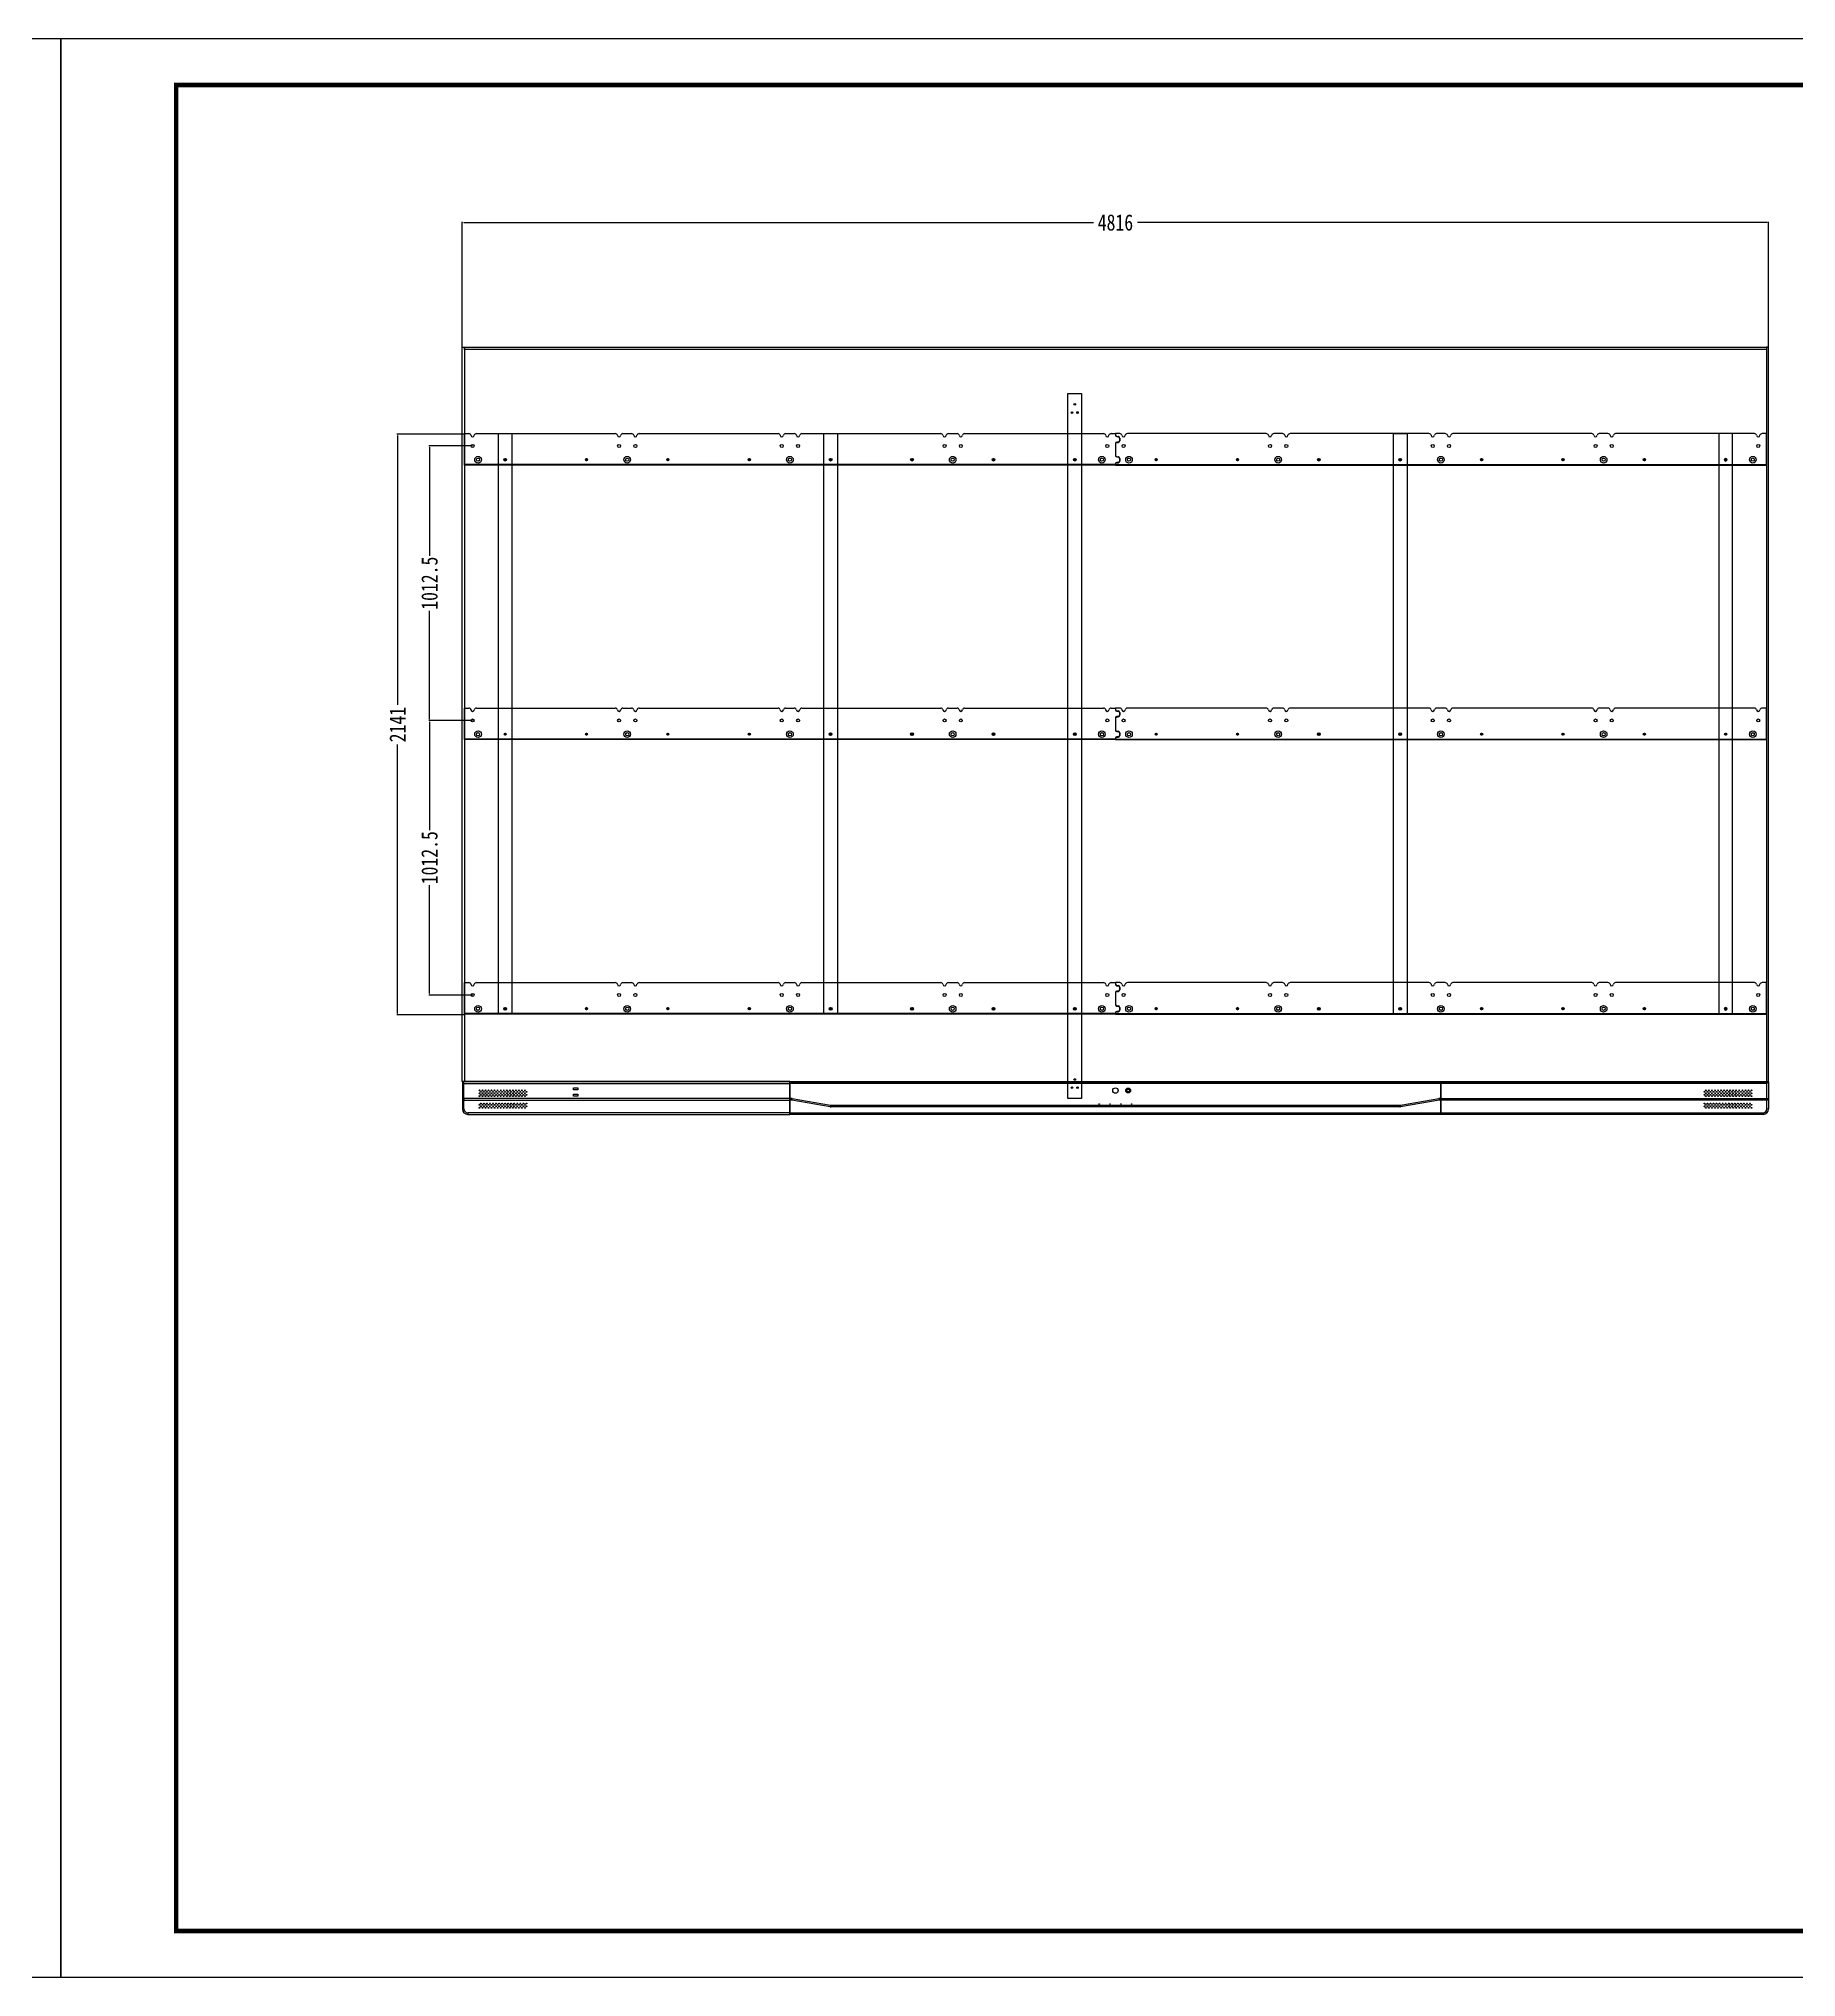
# Model space of a CAD drawing. Header units: inches. Extents: x 21247 to 41470, y -17428 to -10279.
# Drawn here: x 31278 to 37757, y -17428 to -10279 of the extents above; entities that cross this region are included whole.
import ezdxf

# ---------------------------------------------------------------- set-up
doc = ezdxf.new("R2010")
doc.units = ezdxf.units.IN
doc.header["$LTSCALE"] = 1.21
doc.header["$MEASUREMENT"] = 0
doc.header["$PDMODE"] = 3
doc.header["$PDSIZE"] = 0.3125
doc.linetypes.add('CENTER', pattern=[0.6, 0.375, -0.075, 0.075, -0.075])
doc.layers.get('0').update_dxf_attribs({"linetype": 'CONTINUOUS'})
doc.layers.get('Defpoints').update_dxf_attribs({"linetype": 'CONTINUOUS'})
doc.layers.add('02___PRT_ALL_AXES', color=7, linetype='CONTINUOUS')
doc.layers.add('PUB_TITLE', color=4, linetype='CONTINUOUS')
doc.layers.add('screw', color=33, linetype='CONTINUOUS', lineweight=13)
doc.styles.get("Standard").update_dxf_attribs({"font": 'txt', "width": 0.8})
doc.styles.add('TXT', font='txt.shx', dxfattribs={"bigfont": 'gbcbig.shx'})
doc.dimstyles.new('001', dxfattribs={"dimscale": 2, "dimtxt": 2.5, "dimasz": 2.5, "dimexe": 1.25, "dimexo": 0, "dimtad": 0, "dimdsep": 46, "dimtxsty": 'Standard', "dimcen": 2.5, "dimclrd": 4, "dimclre": 4, "dimclrt": 3, "dimadec": 0, "dimazin": 0, "dimtfac": 1, "dimtmove": 0, "dimatfit": 3, "dimfxl": 1, "dimarcsym": 0})

# ---------------------------------------------------------------- blocks, each defined once
blk = doc.blocks.new('*D963')
at = {"color": 4, "linetype": 'Continuous', "lineweight": -2, "transparency": 16777216}
for p, q in [((32847.4, -11737.5), (32598.2, -11737.5)), ((32600.7, -11742.5), (32600.7, -12735)), ((32600.7, -13874), (32600.7, -12881.5)), ((32847.4, -13879), (32598.2, -13879))]:
    blk.add_line(p, q, dxfattribs=at)
at = {"color": 4, "transparency": 16777216}
for points in [[(32599.8, -11742.5), (32601.5, -11742.5), (32600.7, -11737.5)], [(32599.8, -13874), (32601.5, -13874), (32600.7, -13879)]]:
    blk.add_solid(points, dxfattribs=at)
at = {"layer": 'Defpoints', "color": 0, "transparency": 16777216}
for p in [(32847.4, -11737.5), (32600.7, -13879), (32847.4, -13879)]:
    blk.add_point(p, dxfattribs=at)
at = {"color": 3, "transparency": 16777216, "insert": (32600.7, -12808.3), "char_height": 60, "attachment_point": 5, "rotation": 90}
blk.add_mtext('2141', dxfattribs=at)
blk = doc.blocks.new('gdfgd')
h = blk.add_hatch()
h.set_pattern_fill('ANSI31', color=3, scale=5)
h.set_pattern_definition([(45, (21361.65825, -511.4198), (-0.44194174, 0.44194174), [])])
edge = h.paths.add_edge_path()
edge.add_arc((20578.6, -7964.2), 9, 0, 360)
edge = h.paths.add_edge_path(flags=17)
edge.add_arc((20578.6, -7964.2), 5, 0, 360)
at = {"color": 3, "linetype": 'Continuous', "lineweight": 25}
for p, q in [((18123.8, -7931.7), (18123.8, -7930.7)), ((19331.7, -7930.7), (18123.8, -7930.7)), ((18123.8, -7931.7), (18123.8, -7993.7)), ((18124.3, -7931.7), (18123.8, -7931.7)), ((18124.3, -7931.7), (18129.8, -7938.2)), ((19331.7, -7931.7), (18124.3, -7931.7)), ((19331.7, -7930.7), (21731.5, -7930.7)), ((19331.7, -7931.7), (19331.7, -7930.7)), ((19331.7, -7930.7), (19331.7, -7931.9)), ((19331.7, -7930.7), (19331.7, -7931.7)), ((19331.7, -7931.7), (19331.7, -7938.2)), ((19331.7, -7931.7), (21731.5, -7931.7)), ((19331.7, -7938.2), (19331.7, -7931.7)), ((19331.7, -7938.7), (19331.7, -7931.9)), ((21731.5, -7931.7), (21731.5, -7930.7)), ((21731.5, -7930.7), (21731.5, -7931.9)), ((21731.5, -7930.7), (22939.4, -7930.7)), ((21731.5, -7930.7), (21731.5, -7931.7)), ((21731.5, -7931.7), (21731.5, -7938.2)), ((21731.5, -7931.7), (22939.4, -7931.7)), ((21731.5, -7938.2), (21731.5, -7931.7)), ((21731.5, -7938.7), (21731.5, -7931.9)), ((22938.9, -7931.7), (22933.4, -7938.2)), ((22938.9, -7931.7), (22939.4, -7931.7)), ((22939.4, -7931.7), (22939.4, -7930.7)), ((22939.4, -7931.7), (22939.4, -7993.7)), ((18129.8, -7993.7), (18123.8, -7993.7)), ((18123.8, -7993.7), (18123.8, -8032.2)), ((18129.8, -7993.7), (18129.8, -7938.2)), ((18129.8, -7938.2), (19331.7, -7938.2)), ((19331.7, -7993.7), (18129.8, -7993.7)), ((18129.8, -7993.7), (18129.8, -7999.7)), ((18129.8, -7999.7), (19331.7, -7999.7)), ((18129.8, -8032.2), (18129.8, -7999.7)), ((18533, -7954.1), (18549.5, -7954.1)), ((18533, -7961.6), (18533, -7954.1)), ((18549.5, -7961.6), (18533, -7961.6)), ((18533, -7985.3), (18533, -7977.8)), ((18533, -7977.8), (18549.5, -7977.8)), ((18549.5, -7985.3), (18533, -7985.3)), ((18549.5, -7954.1), (18549.5, -7961.6)), ((18549.5, -7977.8), (18549.5, -7985.3)), ((19331.7, -7945.7), (19331.7, -7936.7)), ((21731.5, -7938.2), (19331.7, -7938.2)), ((19331.7, -7993.7), (19331.7, -7938.2)), ((19331.7, -7938.2), (19331.7, -7993.7)), ((19331.7, -8047.7), (19331.7, -7945.7)), ((19331.7, -7993.7), (19334.7, -7993.7)), ((19331.7, -7993.7), (19331.7, -7999.7)), ((19331.7, -7999.7), (19331.7, -7993.7)), ((19334.7, -7999.7), (19331.7, -7999.7)), ((19331.7, -7999.7), (19331.7, -8046.2)), ((19331.7, -8046.2), (19331.7, -7999.7)), ((19334.7, -7993.7), (19334.7, -7999.7)), ((19339.1, -7994.1), (19338.1, -8000)), ((19479.7, -8024.4), (19338.1, -8000)), ((19339.1, -7994.1), (19480.7, -8018.5)), ((21582.1, -8018.5), (21723.7, -7994.1)), ((21724.7, -8000), (21583.1, -8024.4)), ((21723.7, -7994.1), (21724.7, -8000)), ((21728.1, -7993.7), (21731.5, -7993.7)), ((21728.1, -7993.7), (21728.1, -7999.7)), ((21731.5, -7999.7), (21728.1, -7999.7)), ((21731.5, -7993.7), (21731.5, -7938.2)), ((22933.4, -7938.2), (21731.5, -7938.2)), ((21731.5, -7938.2), (21731.5, -7993.7)), ((21731.5, -7947.7), (21731.5, -7938.7)), ((21731.5, -8049.7), (21731.5, -7947.7)), ((21731.5, -7993.7), (21731.5, -7999.7)), ((21731.5, -7993.7), (22939.4, -7993.7)), ((21731.5, -7999.7), (21731.5, -7993.7)), ((21731.5, -7999.7), (21731.5, -8046.2)), ((22933.4, -7999.7), (21731.5, -7999.7)), ((21731.5, -8046.2), (21731.5, -7999.7)), ((22933.4, -7993.7), (22933.4, -7938.2)), ((22933.4, -7993.7), (22933.4, -7999.7)), ((22933.4, -7993.7), (22939.4, -7993.7)), ((22933.4, -8032.2), (22933.4, -7999.7)), ((22939.4, -7993.7), (22939.4, -8032.2)), ((18129.8, -8032.2), (18123.8, -8032.2)), ((19331.7, -8046.2), (18143.8, -8046.2)), ((18143.8, -8046.2), (18143.8, -8052.2)), ((18143.8, -8052.2), (19331.7, -8052.2)), ((19331.7, -8046.2), (21731.5, -8046.2)), ((19331.7, -8046.2), (19331.7, -8052.2)), ((19331.7, -8052.2), (19331.7, -8046.2)), ((19331.7, -8049), (19331.7, -8047.7)), ((19331.7, -8049), (19331.7, -8050.2)), ((21731.5, -8052.2), (19331.7, -8052.2)), ((19480.7, -8018.5), (19479.7, -8024.4)), ((19483.1, -8018.7), (21579.7, -8018.7)), ((19483.1, -8018.7), (19483.1, -8024.7)), ((21579.7, -8024.7), (19483.1, -8024.7)), ((21579.7, -8018.7), (21579.7, -8024.7)), ((21582.1, -8018.5), (21583.1, -8024.4)), ((21731.5, -8046.2), (21731.5, -8052.2)), ((21731.5, -8046.2), (22919.4, -8046.2)), ((21731.5, -8052.2), (21731.5, -8046.2)), ((21731.5, -8051), (21731.5, -8049.7)), ((21731.5, -8051), (21731.5, -8052.2)), ((22919.4, -8052.2), (21731.5, -8052.2)), ((22919.4, -8046.2), (22919.4, -8052.2)), ((22933.4, -8032.2), (22939.4, -8032.2))]:
    blk.add_line(p, q, dxfattribs=at)
at = {"color": 3}
for points in [[(18123.6, -7930.7), (18123.6, -5222.7), (18131.6, -5222.7), (18131.6, -7930.7)], [(18131.6, -5222.7), (22931.6, -5222.7), (22931.6, -5230.7), (18131.6, -5230.7)], [(22939.6, -7930.7), (22939.6, -5222.7), (22931.6, -5222.7), (22931.6, -7930.7)]]:
    blk.add_lwpolyline(points, close=True, dxfattribs=at)
at = {"color": 3, "linetype": 'Continuous'}
for centre in [(18186.6, -7963.7), (18186.6, -7974.5), (18186.6, -7985.3), (18192, -7969.1), (18192, -7979.9), (18197.8, -7963.7), (18197.8, -7974.5), (18197.8, -7985.3), (18203.2, -7969.1), (18203.2, -7979.9), (18209, -7963.7), (18209, -7974.5), (18209, -7985.3), (18214.4, -7969.1), (18214.4, -7979.9), (18220.2, -7963.7), (18220.2, -7974.5), (18220.2, -7985.3), (18225.6, -7969.1), (18225.6, -7979.9), (18231.4, -7963.7), (18231.4, -7974.5), (18231.4, -7985.3), (18236.8, -7969.1), (18236.8, -7979.9), (18242.6, -7963.7), (18242.6, -7974.5), (18242.6, -7985.3), (18248, -7969.1), (18248, -7979.9), (18253.8, -7963.7), (18253.8, -7974.5), (18253.8, -7985.3), (18259.2, -7969.1), (18259.2, -7979.9), (18265, -7963.7), (18265, -7974.5), (18265, -7985.3), (18270.4, -7969.1), (18270.4, -7979.9), (18276.2, -7963.7), (18276.2, -7974.5), (18276.2, -7985.3), (18281.6, -7969.1), (18281.6, -7979.9), (18287.4, -7963.7), (18287.4, -7974.5), (18287.4, -7985.3), (18292.8, -7969.1), (18292.8, -7979.9), (18298.6, -7963.7), (18298.6, -7974.5), (18298.6, -7985.3), (18304, -7969.1), (18304, -7979.9), (18309.8, -7963.7), (18309.8, -7974.5), (18309.8, -7985.3), (18315.2, -7969.1), (18315.2, -7979.9), (18321, -7963.7), (18321, -7974.5), (18321, -7985.3), (18326.4, -7969.1), (18326.4, -7979.9), (18332.2, -7963.7), (18332.2, -7974.5), (18332.2, -7985.3), (18337.6, -7969.1), (18337.6, -7979.9), (18343.4, -7963.7), (18343.4, -7974.5), (18343.4, -7985.3), (18348.8, -7969.1), (18348.8, -7979.9), (18354.6, -7963.7), (18354.6, -7974.5), (18354.6, -7985.3), (18360, -7969.1), (18360, -7979.9), (22703.1, -7969.1), (22703.1, -7979.9), (22708.5, -7963.7), (22708.5, -7974.5), (22708.5, -7985.3), (22714.3, -7969.1), (22714.3, -7979.9), (22719.7, -7963.7), (22719.7, -7974.5), (22719.7, -7985.3), (22725.5, -7969.1), (22725.5, -7979.9), (22730.9, -7963.7), (22730.9, -7974.5), (22730.9, -7985.3), (22736.7, -7969.1), (22736.7, -7979.9), (22742.1, -7963.7), (22742.1, -7974.5), (22742.1, -7985.3), (22747.9, -7969.1), (22747.9, -7979.9), (22753.3, -7963.7), (22753.3, -7974.5), (22753.3, -7985.3), (22759.1, -7969.1), (22759.1, -7979.9), (22764.5, -7963.7), (22764.5, -7974.5), (22764.5, -7985.3), (22770.3, -7969.1), (22770.3, -7979.9), (22775.7, -7963.7), (22775.7, -7974.5), (22775.7, -7985.3), (22781.5, -7969.1), (22781.5, -7979.9), (22786.9, -7963.7), (22786.9, -7974.5), (22786.9, -7985.3), (22792.7, -7969.1), (22792.7, -7979.9), (22798.1, -7963.7), (22798.1, -7974.5), (22798.1, -7985.3), (22803.9, -7969.1), (22803.9, -7979.9), (22809.3, -7963.7), (22809.3, -7974.5), (22809.3, -7985.3), (22815.1, -7969.1), (22815.1, -7979.9), (22820.5, -7963.7), (22820.5, -7974.5), (22820.5, -7985.3), (22826.3, -7969.1), (22826.3, -7979.9), (22831.7, -7963.7), (22831.7, -7974.5), (22831.7, -7985.3), (22837.5, -7969.1), (22837.5, -7979.9), (22842.9, -7963.7), (22842.9, -7974.5), (22842.9, -7985.3), (22848.7, -7969.1), (22848.7, -7979.9), (22854.1, -7963.7), (22854.1, -7974.5), (22854.1, -7985.3), (22859.9, -7969.1), (22859.9, -7979.9), (22865.3, -7963.7), (22865.3, -7974.5), (22865.3, -7985.3), (22871.1, -7969.1), (22871.1, -7979.9), (22876.5, -7963.7), (22876.5, -7974.5), (22876.5, -7985.3), (18186.6, -8017.3), (18186.6, -8028.1), (18192, -8011.9), (18192, -8022.7), (18197.8, -8017.3), (18197.8, -8028.1), (18203.2, -8011.9), (18203.2, -8022.7), (18209, -8017.3), (18209, -8028.1), (18214.4, -8011.9), (18214.4, -8022.7), (18220.2, -8017.3), (18220.2, -8028.1), (18225.6, -8011.9), (18225.6, -8022.7), (18231.4, -8017.3), (18231.4, -8028.1), (18236.8, -8011.9), (18236.8, -8022.7), (18242.6, -8017.3), (18242.6, -8028.1), (18248, -8011.9), (18248, -8022.7), (18253.8, -8017.3), (18253.8, -8028.1), (18259.2, -8011.9), (18259.2, -8022.7), (18265, -8017.3), (18265, -8028.1), (18270.4, -8011.9), (18270.4, -8022.7), (18276.2, -8017.3), (18276.2, -8028.1), (18281.6, -8011.9), (18281.6, -8022.7), (18287.4, -8017.3), (18287.4, -8028.1), (18292.8, -8011.9), (18292.8, -8022.7), (18298.6, -8017.3), (18298.6, -8028.1), (18304, -8011.9), (18304, -8022.7), (18309.8, -8017.3), (18309.8, -8028.1), (18315.2, -8011.9), (18315.2, -8022.7), (18321, -8017.3), (18321, -8028.1), (18326.4, -8011.9), (18326.4, -8022.7), (18332.2, -8017.3), (18332.2, -8028.1), (18337.6, -8011.9), (18337.6, -8022.7), (18343.4, -8017.3), (18343.4, -8028.1), (18348.8, -8011.9), (18348.8, -8022.7), (18354.6, -8017.3), (18354.6, -8028.1), (18360, -8011.9), (18360, -8022.7), (22703.1, -8011.9), (22703.1, -8022.7), (22708.5, -8017.3), (22708.5, -8028.1), (22714.3, -8011.9), (22714.3, -8022.7), (22719.7, -8017.3), (22719.7, -8028.1), (22725.5, -8011.9), (22725.5, -8022.7), (22730.9, -8017.3), (22730.9, -8028.1), (22736.7, -8011.9), (22736.7, -8022.7), (22742.1, -8017.3), (22742.1, -8028.1), (22747.9, -8011.9), (22747.9, -8022.7), (22753.3, -8017.3), (22753.3, -8028.1), (22759.1, -8011.9), (22759.1, -8022.7), (22764.5, -8017.3), (22764.5, -8028.1), (22770.3, -8011.9), (22770.3, -8022.7), (22775.7, -8017.3), (22775.7, -8028.1), (22781.5, -8011.9), (22781.5, -8022.7), (22786.9, -8017.3), (22786.9, -8028.1), (22792.7, -8011.9), (22792.7, -8022.7), (22798.1, -8017.3), (22798.1, -8028.1), (22803.9, -8011.9), (22803.9, -8022.7), (22809.3, -8017.3), (22809.3, -8028.1), (22815.1, -8011.9), (22815.1, -8022.7), (22820.5, -8017.3), (22820.5, -8028.1), (22826.3, -8011.9), (22826.3, -8022.7), (22831.7, -8017.3), (22831.7, -8028.1), (22837.5, -8011.9), (22837.5, -8022.7), (22842.9, -8017.3), (22842.9, -8028.1), (22848.7, -8011.9), (22848.7, -8022.7), (22854.1, -8017.3), (22854.1, -8028.1), (22859.9, -8011.9), (22859.9, -8022.7), (22865.3, -8017.3), (22865.3, -8028.1), (22871.1, -8011.9), (22871.1, -8022.7), (22876.5, -8017.3), (22876.5, -8028.1)]:
    blk.add_circle(centre, 1.5, dxfattribs=at)
at = {"color": 3, "linetype": 'Continuous', "lineweight": 25}
for centre, radius in [((20531.6, -7964.2), 10), ((20531.6, -7964.2), 10), ((20578.6, -7964.2), 8.9), ((20578.6, -7964.2), 8.9), ((20578.6, -7964.2), 5), ((20578.6, -7964.2), 5), ((20471.6, -8014.2), 1), ((20511.6, -8014.2), 1), ((20551.6, -8014.2), 1), ((20591.6, -8014.2), 1)]:
    blk.add_circle(centre, radius, dxfattribs=at)
for centre, radius, start, end in [((18129.8, -7993.7), 6, 180, 270), ((19334.7, -8019.7), 26, 80.21759, 90), ((19334.7, -8019.7), 20, 80.21759, 90), ((21728.1, -8019.7), 26, 90, 99.78241), ((21728.1, -8019.7), 20, 90, 99.78241), ((22933.4, -7993.7), 6, 270, 0), ((18143.8, -8032.2), 20, 180, 270), ((18143.8, -8032.2), 14, 180, 270), ((19483.1, -8004.7), 20, 260.21759, 270), ((19483.1, -8004.7), 14, 260.21759, 270), ((21579.7, -8004.7), 14, 270, 279.78241), ((21579.7, -8004.7), 20, 270, 279.78241), ((22919.4, -8032.2), 14, 270, 0), ((22919.4, -8032.2), 20, 270, 0)]:
    blk.add_arc(centre, radius, start, end, dxfattribs=at)
blk = doc.blocks.new('KUYKQ')
at = {"color": 6}
blk.add_lwpolyline([(29289.7, -5561.9), (29339.7, -5561.9), (29339.7, -7703.4), (29289.7, -7703.4)], close=True, dxfattribs=at)
for centre in [(29314.7, -5658.4), (29314.7, -5658.4), (29314.7, -7683.4), (29314.7, -7683.4)]:
    blk.add_circle(centre, 5, dxfattribs=at)
blk = doc.blocks.new('*D994')
at = {"color": 4, "linetype": 'Continuous', "lineweight": -2, "transparency": 16777216}
for p, q in [((32877.4, -12793), (32716.1, -12793)), ((32718.6, -12798), (32718.6, -13198)), ((32718.6, -13800.5), (32718.6, -13400.5)), ((32877.4, -13805.5), (32716.1, -13805.5))]:
    blk.add_line(p, q, dxfattribs=at)
at = {"color": 4, "transparency": 16777216}
for points in [[(32717.7, -12798), (32719.4, -12798), (32718.6, -12793)], [(32717.7, -13800.5), (32719.4, -13800.5), (32718.6, -13805.5)]]:
    blk.add_solid(points, dxfattribs=at)
at = {"layer": 'Defpoints', "color": 0, "transparency": 16777216}
for p in [(32718.6, -12793), (32877.4, -12793), (32877.4, -13805.5)]:
    blk.add_point(p, dxfattribs=at)
at = {"color": 3, "transparency": 16777216, "insert": (32718.6, -13299.2), "char_height": 60, "attachment_point": 5, "rotation": 90}
blk.add_mtext('1012.5', dxfattribs=at)
blk = doc.blocks.new('*D998')
at = {"color": 4, "linetype": 'Continuous', "lineweight": -2, "transparency": 16777216}
for p, q in [((32839.4, -11737.5), (32839.4, -10954)), ((32844.4, -10956.5), (35166.1, -10956.5)), ((37650.4, -10956.5), (35328.6, -10956.5)), ((37655.4, -11737.5), (37655.4, -10954))]:
    blk.add_line(p, q, dxfattribs=at)
at = {"color": 4, "transparency": 16777216}
for points in [[(32844.4, -10955.7), (32844.4, -10957.4), (32839.4, -10956.5)], [(37650.4, -10955.7), (37650.4, -10957.4), (37655.4, -10956.5)]]:
    blk.add_solid(points, dxfattribs=at)
at = {"layer": 'Defpoints', "color": 0, "transparency": 16777216}
for p in [(37655.4, -10956.5), (32839.4, -11737.5), (37655.4, -11737.5)]:
    blk.add_point(p, dxfattribs=at)
at = {"color": 3, "transparency": 16777216, "insert": (35247.4, -10956.5), "char_height": 60, "attachment_point": 5}
blk.add_mtext('4816', dxfattribs=at)
blk = doc.blocks.new('*D1005')
at = {"color": 4, "linetype": 'Continuous', "lineweight": -2, "transparency": 16777216}
for p, q in [((32877.4, -11780.5), (32716.1, -11780.5)), ((32718.6, -11785.5), (32718.6, -12185.5)), ((32718.6, -12788), (32718.6, -12388)), ((32877.4, -12793), (32716.1, -12793))]:
    blk.add_line(p, q, dxfattribs=at)
at = {"color": 4, "transparency": 16777216}
for points in [[(32717.7, -11785.5), (32719.4, -11785.5), (32718.6, -11780.5)], [(32717.7, -12788), (32719.4, -12788), (32718.6, -12793)]]:
    blk.add_solid(points, dxfattribs=at)
at = {"layer": 'Defpoints', "color": 0, "transparency": 16777216}
for p in [(32718.6, -11780.5), (32877.4, -11780.5), (32877.4, -12793)]:
    blk.add_point(p, dxfattribs=at)
at = {"color": 3, "transparency": 16777216, "insert": (32718.6, -12286.7), "char_height": 60, "attachment_point": 5, "rotation": 90}
blk.add_mtext('1012.5', dxfattribs=at)
blk = doc.blocks.new('横梁')
at = {"color": 6}
blk.add_lwpolyline([(39485.6, -11427.8), (39535.6, -11427.8), (39535.6, -14027.8), (39485.6, -14027.8)], close=True, dxfattribs=at)
for centre, radius in [((39500.6, -11497.8), 3), ((39510.6, -11467.8), 3), ((39520.6, -11497.8), 3), ((39510.6, -11671.8), 5), ((39510.6, -12684.3), 5), ((39510.6, -13696.8), 5), ((39500.6, -13987.8), 3), ((39510.6, -13957.8), 3), ((39520.6, -13987.8), 3)]:
    blk.add_circle(centre, radius, dxfattribs=at)
blk = doc.blocks.new('screw_m8_l')
at = {"layer": 'screw', "color": 1, "linetype": 'CENTER', "ltscale": 3.358678}
for p, q in [((-4.4, 0), (4.4, 0)), ((0, -4.4), (0, 4.4))]:
    blk.add_line(p, q, dxfattribs=at)
at = {"layer": 'screw', "color": 33}
blk.add_circle((0, 0), 3.4, dxfattribs=at)
at = {"layer": 'screw', "color": 92}
blk.add_arc((0, 0), 4, 270, 180, dxfattribs=at)
at = {"layer": 'screw', "color": 6, "style": 'TXT'}
blk.add_text('M8', height=1.6, dxfattribs=at).set_placement((-1.36, -2))
blk = doc.blocks.new('A')
at = {"color": 7, "linetype": 'Continuous'}
for p, q in [((38786.3, -15634.6), (38786.3, -15518.1)), ((41186.3, -15518.1), (41186.3, -15524.6)), ((41186.3, -15554.6), (41186.3, -15599.6)), ((41191.3, -15529.6), (41196.3, -15529.6)), ((41196.3, -15549.6), (41191.3, -15549.6)), ((41201.3, -15534.6), (41201.3, -15544.6)), ((40586.3, -15632.6), (38786.3, -15632.6)), ((40586.3, -15634.6), (38786.3, -15634.6)), ((41186.3, -15632.6), (40586.3, -15632.6)), ((41186.3, -15634.6), (40586.3, -15634.6)), ((41186.3, -15629.6), (41186.3, -15634.6)), ((41191.3, -15604.6), (41196.3, -15604.6)), ((41196.3, -15624.6), (41191.3, -15624.6)), ((41201.3, -15609.6), (41201.3, -15619.6))]:
    blk.add_line(p, q, dxfattribs=at)
at = {"color": 6}
for centre in [(40136.3, -15614.6), (40436.3, -15614.6), (40736.3, -15614.6)]:
    blk.add_circle(centre, 5, dxfattribs=at)
at = {"color": 1}
for centre, start, end in [((38802.1, -15526.6), 15.4546, 88.54794), ((38830.6, -15526.6), 91.45206, 164.5454), ((39342.1, -15526.6), 15.4546, 88.54794), ((39370.6, -15526.6), 91.45206, 164.5454), ((39402.1, -15526.6), 15.4546, 88.54794), ((39430.6, -15526.6), 91.45206, 164.5454), ((39942.1, -15526.6), 15.4546, 88.54794), ((39970.6, -15526.6), 91.45206, 164.5454), ((40002.1, -15526.6), 15.4546, 88.54794), ((40030.6, -15526.6), 91.45206, 164.5454), ((40542.1, -15526.6), 15.4546, 88.54794), ((40570.6, -15526.6), 91.45206, 164.5454), ((40602.1, -15526.6), 15.4546, 88.54794), ((40630.6, -15526.6), 91.45206, 164.5454), ((41142.1, -15526.6), 15.4546, 88.54794), ((41170.6, -15526.6), 91.45206, 164.5454)]:
    blk.add_arc(centre, 8.52, start, end, dxfattribs=at)
at = {"color": 7, "linetype": 'Continuous'}
for centre, start, end in [((41191.3, -15524.6), 180, 270), ((41191.3, -15554.6), 90, 180), ((41196.3, -15534.6), 0, 90), ((41196.3, -15544.6), 270, 0), ((41191.3, -15599.6), 180, 270), ((41191.3, -15629.6), 90, 180), ((41196.3, -15609.6), 0, 90), ((41196.3, -15619.6), 270, 0)]:
    blk.add_arc(centre, 5, start, end, dxfattribs=at)
at = {"layer": '02___PRT_ALL_AXES', "color": 7, "linetype": 'Continuous'}
for p, q in [((38786.3, -15518.1), (38802.3, -15518.1)), ((38830.3, -15518.1), (39342.3, -15518.1)), ((39370.3, -15518.1), (39402.3, -15518.1)), ((39430.3, -15518.1), (39942.3, -15518.1)), ((39970.3, -15518.1), (40002.3, -15518.1)), ((40030.3, -15518.1), (40542.3, -15518.1)), ((40570.3, -15518.1), (40586.3, -15518.1)), ((40570.3, -15518.1), (40586.3, -15518.1)), ((40586.3, -15518.1), (40602.3, -15518.1)), ((40630.3, -15518.1), (41142.3, -15518.1)), ((41170.3, -15518.1), (41186.3, -15518.1))]:
    blk.add_line(p, q, dxfattribs=at)
for centre, radius in [((38816.3, -15563.9), 5.5), ((39356.3, -15563.9), 5.5), ((39416.3, -15563.9), 5.5), ((39956.3, -15563.9), 5.5), ((40016.3, -15563.9), 5.5), ((40556.3, -15563.9), 5.5), ((40616.3, -15563.9), 5.5), ((41156.3, -15563.9), 5.5), ((38936.3, -15614.6), 4), ((39236.3, -15614.6), 4), ((39536.3, -15614.6), 4), ((39836.3, -15614.6), 4), ((40136.3, -15614.6), 4), ((40136.3, -15614.6), 4), ((40436.3, -15614.6), 4), ((40736.3, -15614.6), 4), ((41036.3, -15614.6), 4)]:
    blk.add_circle(centre, radius, dxfattribs=at)
at = {"layer": '02___PRT_ALL_AXES', "color": 1, "linetype": 'Continuous'}
for centre, radius in [((38836.3, -15614.6), 12.2), ((38836.3, -15614.6), 6), ((39386.3, -15614.6), 12.2), ((39386.3, -15614.6), 6), ((39986.3, -15614.6), 12.2), ((39986.3, -15614.6), 6), ((40586.3, -15614.6), 12.2), ((40586.3, -15614.6), 6), ((41136.3, -15614.6), 12.2), ((41136.3, -15614.6), 6)]:
    blk.add_circle(centre, radius, dxfattribs=at)
for centre in [(38816.3, -15524.4), (39356.3, -15524.4), (39416.3, -15524.4), (39956.3, -15524.4), (40016.3, -15524.4), (40556.3, -15524.4), (40616.3, -15524.4), (41156.3, -15524.4)]:
    blk.add_arc(centre, 6, 180, 0, dxfattribs=at)
at = {"layer": 'screw'}
for p in [(38936.3, -15614.6), (39236.3, -15614.6), (39536.3, -15614.6), (39836.3, -15614.6), (40136.3, -15614.6), (40136.3, -15614.6), (40436.3, -15614.6), (40736.3, -15614.6), (41036.3, -15614.6)]:
    blk.add_blockref('screw_m8_l', p, dxfattribs=at)
blk = doc.blocks.new('B')
at = {"color": 7, "linetype": 'Continuous'}
for p, q in [((41945.6, -15518.1), (41945.6, -15522.6)), ((41945.6, -15556.6), (41945.6, -15597.6)), ((41951.6, -15528.6), (41955.6, -15528.6)), ((41951.6, -15550.6), (41955.6, -15550.6)), ((41961.6, -15534.6), (41961.6, -15544.6)), ((44345.6, -15634.6), (44345.6, -15518.1)), ((41945.6, -15631.6), (41945.6, -15634.6)), ((41945.6, -15632.6), (42545.6, -15632.6)), ((41945.6, -15634.6), (42545.6, -15634.6)), ((41951.6, -15603.6), (41955.6, -15603.6)), ((41951.6, -15625.6), (41955.6, -15625.6)), ((41961.6, -15609.6), (41961.6, -15619.6)), ((42545.6, -15632.6), (44345.6, -15632.6)), ((42545.6, -15634.6), (44345.6, -15634.6))]:
    blk.add_line(p, q, dxfattribs=at)
at = {"color": 6}
for centre in [(42695.6, -15614.6), (42995.6, -15614.6)]:
    blk.add_circle(centre, 5, dxfattribs=at)
at = {"color": 7, "linetype": 'Continuous'}
for centre, start, end in [((41951.6, -15522.6), 180, 270), ((41951.6, -15556.6), 90, 180), ((41955.6, -15534.6), 0, 90), ((41955.6, -15544.6), 270, 0), ((41951.6, -15597.6), 180, 270), ((41951.6, -15631.6), 90, 180), ((41955.6, -15609.6), 0, 90), ((41955.6, -15619.6), 270, 0)]:
    blk.add_arc(centre, 6, start, end, dxfattribs=at)
at = {"color": 1}
for centre, start, end in [((41961.4, -15526.6), 15.4546, 88.54794), ((41989.9, -15526.6), 91.45206, 164.5454), ((42501.4, -15526.6), 15.4546, 88.54794), ((42529.9, -15526.6), 91.45206, 164.5454), ((42561.4, -15526.6), 15.4546, 88.54794), ((42589.9, -15526.6), 91.45206, 164.5454), ((43101.4, -15526.6), 15.4546, 88.54794), ((43129.9, -15526.6), 91.45206, 164.5454), ((43161.4, -15526.6), 15.4546, 88.54794), ((43189.9, -15526.6), 91.45206, 164.5454), ((43701.4, -15526.6), 15.4546, 88.54794), ((43729.9, -15526.6), 91.45206, 164.5454), ((43761.4, -15526.6), 15.4546, 88.54794), ((43789.9, -15526.6), 91.45206, 164.5454), ((44301.4, -15526.6), 15.4546, 88.54794), ((44329.9, -15526.6), 91.45206, 164.5454)]:
    blk.add_arc(centre, 8.52, start, end, dxfattribs=at)
at = {"layer": '02___PRT_ALL_AXES', "color": 7, "linetype": 'Continuous'}
for p, q in [((41961.6, -15518.1), (41945.6, -15518.1)), ((42501.6, -15518.1), (41989.6, -15518.1)), ((42545.6, -15518.1), (42529.6, -15518.1)), ((42561.6, -15518.1), (42545.6, -15518.1)), ((42561.6, -15518.1), (42545.6, -15518.1)), ((43101.6, -15518.1), (42589.6, -15518.1)), ((43161.6, -15518.1), (43129.6, -15518.1)), ((43701.6, -15518.1), (43189.6, -15518.1)), ((43761.6, -15518.1), (43729.6, -15518.1)), ((44301.6, -15518.1), (43789.6, -15518.1)), ((44345.6, -15518.1), (44329.6, -15518.1))]:
    blk.add_line(p, q, dxfattribs=at)
for centre, radius in [((41975.6, -15563.9), 5.5), ((42515.6, -15563.9), 5.5), ((42575.6, -15563.9), 5.5), ((43115.6, -15563.9), 5.5), ((43175.6, -15563.9), 5.5), ((43715.6, -15563.9), 5.5), ((43775.6, -15563.9), 5.5), ((44315.6, -15563.9), 5.5), ((42095.6, -15614.6), 4), ((42395.6, -15614.6), 4), ((42695.6, -15614.6), 4), ((42995.6, -15614.6), 4), ((42995.6, -15614.6), 4), ((43295.6, -15614.6), 4), ((43595.6, -15614.6), 4), ((43895.6, -15614.6), 4), ((44195.6, -15614.6), 4)]:
    blk.add_circle(centre, radius, dxfattribs=at)
at = {"layer": '02___PRT_ALL_AXES', "color": 1, "linetype": 'Continuous'}
for centre, radius in [((41995.6, -15614.6), 12.2), ((41995.6, -15614.6), 6), ((42545.6, -15614.6), 12.2), ((42545.6, -15614.6), 6), ((43145.6, -15614.6), 12.2), ((43145.6, -15614.6), 6), ((43745.6, -15614.6), 12.2), ((43745.6, -15614.6), 6), ((44295.6, -15614.6), 12.2), ((44295.6, -15614.6), 6)]:
    blk.add_circle(centre, radius, dxfattribs=at)
for centre in [(41975.6, -15524.4), (42515.6, -15524.4), (42575.6, -15524.4), (43115.6, -15524.4), (43175.6, -15524.4), (43715.6, -15524.4), (43775.6, -15524.4), (44315.6, -15524.4)]:
    blk.add_arc(centre, 6, 180, 0, dxfattribs=at)
at = {"layer": 'screw', "xscale": -1}
for p in [(42095.6, -15614.6), (42395.6, -15614.6), (42695.6, -15614.6), (42995.6, -15614.6), (42995.6, -15614.6), (43295.6, -15614.6), (43595.6, -15614.6), (43895.6, -15614.6), (44195.6, -15614.6)]:
    blk.add_blockref('screw_m8_l', p, dxfattribs=at)

msp = doc.modelspace()

# ---------------------------------------------------------------- linework, layer by layer
at = {"layer": 'PUB_TITLE', "color": 7}
for points in [[(21247.186, -17428.233), (31358.727, -17428.233), (31358.727, -10278.658), (21247.186, -10278.658)], [(31358.727, -17428.233), (41470.268, -17428.233), (41470.268, -10278.658), (31358.727, -10278.658)]]:
    msp.add_lwpolyline(points, close=True, dxfattribs=at)
at = {"layer": 'PUB_TITLE', "color": 7, "const_width": 17.023}
msp.add_lwpolyline([(31784.297, -17258.005), (41300.04, -17258.005), (41300.04, -10448.886), (31784.297, -10448.886)], close=True, dxfattribs=at)

# ---------------------------------------------------------------- block references
at = {"color": 1}
for name, p in [('gdfgd', (14715.787, -6193.535)), ('KUYKQ', (3682.717, -6172.785)), ('KUYKQ', (4882.717, -6172.785)), ('KUYKQ', (6982.717, -6172.785))]:
    msp.add_blockref(name, p, dxfattribs=at)
at = {"color": 3}
for name, p in [('横梁', (-4413.178, -159.388)), ('A', (-5938.969, 3783.412)), ('B', (-6698.263, 3783.412)), ('A', (-5938.969, 2770.912)), ('B', (-6698.263, 2770.912)), ('A', (-5938.969, 1758.412)), ('B', (-6698.263, 1758.412))]:
    msp.add_blockref(name, p, dxfattribs=at)
at = {"color": 1, "xscale": -1}
msp.add_blockref('KUYKQ', (66812.043, -6172.785), dxfattribs=at)

# ---------------------------------------------------------------- dimensions: what is measured, and where the dimension line sits
at = {"color": 1}
dim = msp.add_linear_dim(base=(37655.38, -10956.519), p1=(32839.38, -11737.5), p2=(37655.38, -11737.5), dimstyle='001', override={"dimtxt": 30, "dimdec": 0, "dimfxl": 1.25}, dxfattribs=at)
dim.commit()
dim.dimension.update_dxf_attribs({"geometry": '*D998', "text_midpoint": (35247.38, -10956.519)})
for base, p1, p2, override, picture, middle in [((32600.66613518, -13879.000347173), (32847.380177306, -11737.500347174), (32847.380177306, -13879.000347173), {"dimtxt": 30, "dimdec": 0, "dimfxl": 1.25}, '*D963', (32600.66613518, -12808.250347173)), ((32718.58, -11780.463), (32877.38, -12792.963), (32877.38, -11780.463), {"dimtxt": 30, "dimdec": 1, "dimfxl": 1.25}, '*D1005', (32718.58, -12286.713)), ((32718.58, -12792.963), (32877.38, -13805.463), (32877.38, -12792.963), {"dimtxt": 30, "dimdec": 1, "dimfxl": 1.25}, '*D994', (32718.58, -13299.213))]:
    dim = msp.add_linear_dim(base=base, p1=p1, p2=p2, angle=90, dimstyle='001', override=override, dxfattribs=at)
    dim.commit()
    dim.dimension.update_dxf_attribs({"geometry": picture, "text_midpoint": middle})

doc.saveas('drawing.dxf')
